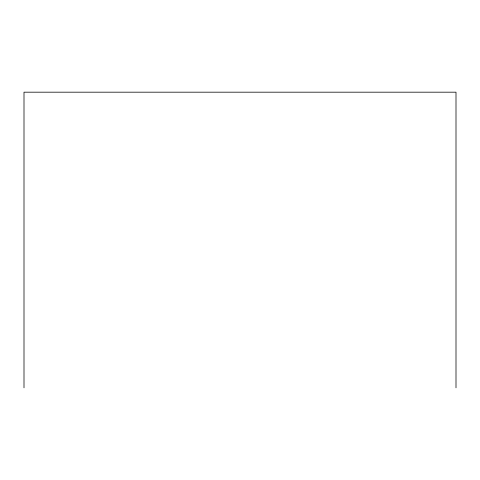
<?xml version="1.0" encoding="UTF-8"?>
<svg xmlns="http://www.w3.org/2000/svg" width="480" height="480" viewBox="0 0 480 480"><rect width="100%" height="100%" fill="white"/><g stroke="black" fill="none" stroke-linecap="round" stroke-linejoin="round"><path stroke-width="0.72" d="M456 387.816L456 92.184L24 92.184L24 387.816"/></g></svg>
